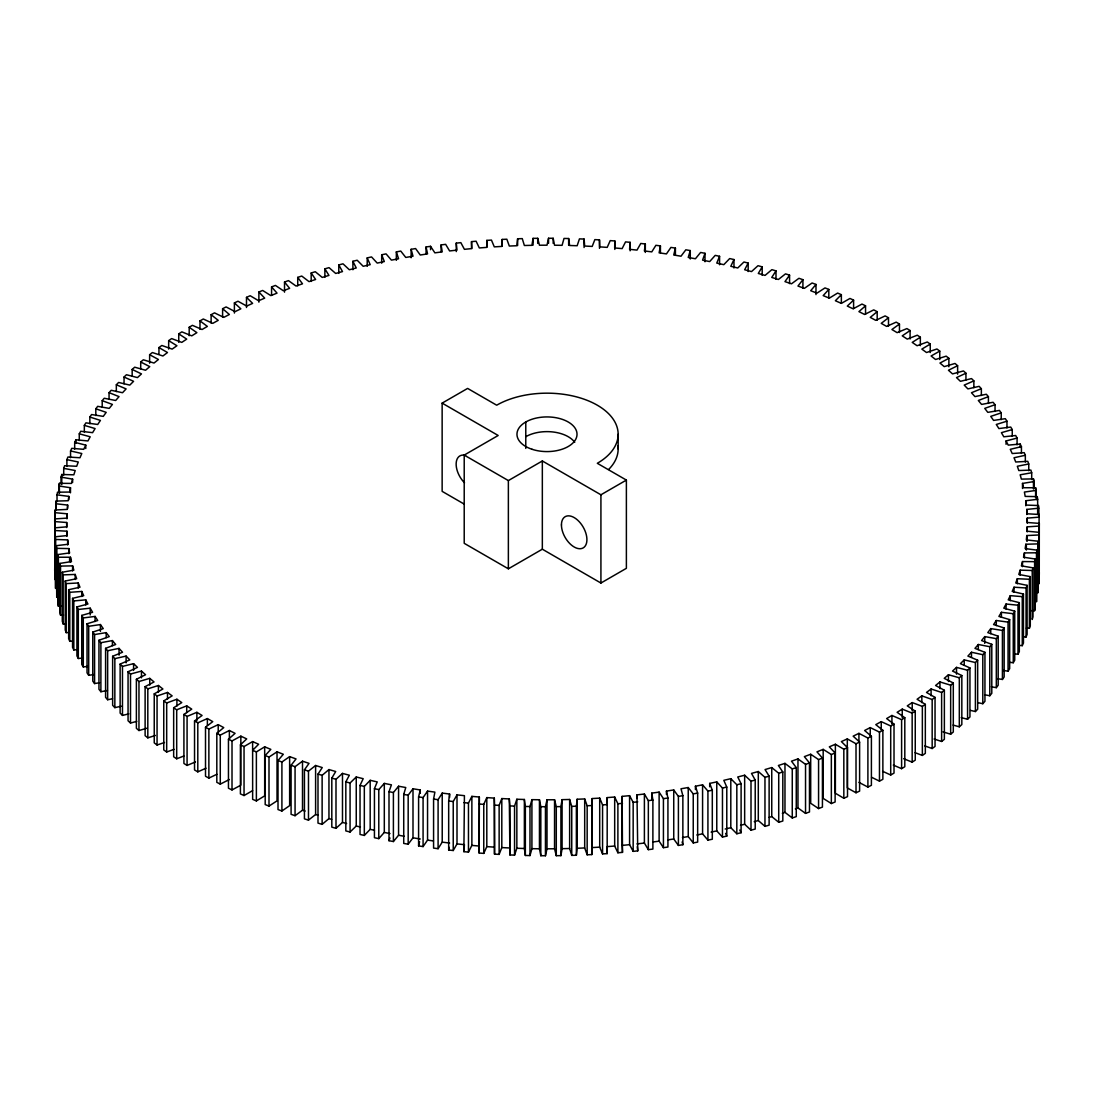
<?xml version="1.0" encoding="UTF-8"?>
<svg xmlns="http://www.w3.org/2000/svg" width="1094" height="1094" viewBox="0 0 1094 1094"><rect width="100%" height="100%" fill="white"/><g stroke="black" fill="none" stroke-linecap="round" stroke-linejoin="round"><path stroke-width="1.5" d="M614.828 249.418L614.828 240.967L610.233 240.612L607.197 247.381L599.703 246.861L599.485 239.887L594.862 239.613L592.196 246.423L584.688 246.041L584.087 239.066L579.451 238.875L577.153 245.74L569.632 245.494L568.648 238.533L564.012 238.437L562.084 245.329L554.549 245.22L553.181 238.287L548.545 238.26L547 245.193L539.451 245.22L537.715 238.314L533.079 238.369L531.916 245.329L524.368 245.494L522.262 238.615L517.626 238.765L516.847 245.74L509.312 246.041L506.837 239.203L502.214 239.436L501.804 246.423L494.297 246.861L491.438 240.078L486.83 240.393L486.803 247.381L479.322 247.955L476.109 241.227L471.514 241.624L471.514 248.379M614.828 240.967L614.678 247.955L622.13 248.598L625.536 241.897L630.117 242.335L629.583 249.323L636.995 250.102L640.769 243.47L645.323 243.989L644.393 250.95L651.778 251.866L655.908 245.302L660.42 245.904L659.121 252.851L666.451 253.904L670.923 247.408L675.408 248.106L673.74 255.011L681.001 256.201L685.829 249.801L690.273 250.567L688.235 257.446L695.428 258.758L700.598 252.454L705.001 253.302L702.58 260.14L709.691 261.575L715.216 255.367L719.565 256.297L716.775 263.093L723.818 264.666L729.671 258.553L733.965 259.551L730.806 266.293L737.753 267.989L743.934 261.999L748.173 263.08L744.658 269.753L751.51 271.585L758.005 265.692L762.19 266.854L758.306 273.459L765.048 275.414L771.872 269.644L776.002 270.888L771.749 277.425L778.395 279.49L785.519 273.856L789.567 275.155L784.972 281.623L791.495 283.811L798.935 278.3L802.914 279.681L797.964 286.054L804.364 288.351L812.09 282.99L815.987 284.44L810.695 290.717L816.972 293.137L824.999 287.913L828.814 289.431L823.18 295.612L829.32 298.142L837.621 293.069L841.354 294.655L835.378 300.741L841.382 303.38L849.956 298.457L853.594 300.112L847.303 306.074L853.156 308.823L861.99 304.064L865.545 305.787L858.927 311.626L864.629 314.484L873.723 309.875L877.183 311.667L870.25 317.383L875.788 320.351L885.128 315.906L888.492 317.752L881.244 323.359L886.632 326.409L896.205 322.142L899.459 324.056L891.925 329.513L897.121 332.658L906.926 328.569L910.085 330.538L902.249 335.858L907.282 339.113L917.305 335.202L920.341 337.225L912.232 342.395L917.087 345.731L927.315 341.998L930.242 344.077L921.845 349.109L926.509 352.528L936.943 348.986L939.76 351.119L931.09 355.988L935.575 359.502L946.187 356.152L948.881 358.326L939.965 363.044L944.245 366.627L955.035 363.468L957.619 365.697L948.443 370.251L952.532 373.902L963.486 370.948L965.947 373.218L956.525 377.594L960.423 381.327L971.527 378.579L973.865 380.89L964.211 385.102L967.889 388.903L979.157 386.346L981.359 388.698L971.472 392.732L974.959 396.602L986.35 394.25L988.415 396.643L978.323 400.5L981.591 404.424L993.106 402.277L995.048 404.712L984.75 408.377L987.8 412.356L999.424 410.428L1001.229 412.889L990.74 416.376L993.571 420.411L1005.304 418.687L1006.972 421.19L996.292 424.472L998.904 428.561L1010.719 427.057L1012.251 429.573L1001.407 432.663L1003.8 436.793L1015.683 435.508L1017.078 438.065L1006.07 440.95L1008.23 445.121L1020.182 444.055L1021.44 446.625L1010.282 449.319L1012.21 453.531L1024.216 452.67L1025.338 455.268L1014.029 457.757L1015.738 461.996L1027.786 461.353L1028.757 463.979L1017.324 466.263L1018.801 470.529L1030.876 470.105L1031.697 472.745L1020.155 474.81L1021.386 479.104L1033.474 478.912L1034.172 481.551L1022.507 483.411L1023.519 487.733L1035.608 487.746L1036.155 490.413L1024.408 492.054L1025.174 496.389L1037.262 496.635L1037.659 499.302L1025.83 500.737L1026.35 505.072L1038.425 505.537L1038.685 508.204L1026.774 509.421L1027.061 513.783L1039.109 514.453L1039.218 517.134L1027.239 518.132L1027.307 522.494L1039.3 523.383L1039.259 526.064L1027.239 526.843L1027.061 531.205L1039.013 532.313L1038.821 534.98L1026.774 535.554L1026.35 539.903L1038.233 541.229L1037.905 543.896L1025.83 544.251L1025.174 548.586L1036.975 550.132L1036.497 552.798L1024.408 552.921L1023.519 557.243L1035.225 558.993L1034.609 561.66L1022.507 561.564L1021.386 565.871L1032.996 567.841L1032.23 570.48L1020.155 570.165L1018.801 574.446L1030.288 576.62L1029.386 579.259L1017.324 578.726L1015.738 582.979L1027.102 585.358L1026.063 587.97L1014.029 587.218L1012.21 591.457L1023.451 594.042L1022.261 596.627L1010.282 595.656L1008.23 599.854L1019.321 602.644L1017.994 605.214L1006.07 604.025L1003.8 608.182L1014.726 611.163L1013.263 613.707L1001.407 612.312L998.904 616.428L1009.666 619.614L1008.066 622.117L996.292 620.503L993.571 624.565L1004.155 627.956L1002.419 630.431L990.74 628.612L987.8 632.619L998.193 636.188L996.319 638.636L984.75 636.599L981.591 640.564L991.793 644.311L989.783 646.732L978.323 644.489L974.959 648.386L984.942 652.325L982.795 654.704L971.472 652.243L967.889 656.085L977.667 660.202L975.397 662.54L964.211 659.887L960.423 663.648L969.954 667.942L967.561 670.239L956.525 667.381L952.532 671.073L961.831 675.545L959.315 677.788L948.443 674.738L944.245 678.362L953.298 682.984L950.659 685.186L939.965 681.945L935.575 685.487L944.368 690.273L941.619 692.434L931.09 688.988L926.509 692.447L935.042 697.398L932.17 699.504L921.845 695.866L917.087 699.244L925.333 704.345L922.351 706.396L912.232 702.58L907.282 705.876L915.254 711.127L912.164 713.124L902.249 709.117L897.121 712.317L904.806 717.705L901.606 719.647L891.925 715.462L886.632 718.567L894.017 724.105L890.707 725.978L881.244 721.63L875.788 724.638L882.872 730.3L879.467 732.105L870.25 727.592L864.629 730.491L871.398 736.276L867.898 738.04L858.927 733.349L853.156 736.153L859.611 742.06L856.014 743.756L847.303 738.901L841.382 741.595L847.508 747.626L843.83 749.24L835.378 744.248L829.32 746.833L835.119 752.959L831.344 754.518L823.18 749.363L816.972 751.838L822.428 758.074L818.572 759.564L810.695 754.258L804.364 756.624L809.478 762.942L809.478 811.967L805.54 813.389L805.54 764.364L797.964 758.921L791.495 761.178L796.268 767.591L796.268 816.616L792.261 817.956L792.261 768.932L784.972 763.366L778.395 765.485L782.812 771.995L782.812 821.006L778.723 822.278L778.723 773.267L771.749 767.564L765.048 769.561L769.123 776.138L769.123 825.163L764.966 826.367L764.966 777.342L758.306 771.516L751.51 773.403L755.216 780.049L755.216 829.061L751.004 830.182L751.004 781.171L744.658 775.222L737.753 776.986L741.103 783.701L741.103 832.712L736.823 833.765L736.823 784.74L730.806 778.682L723.818 780.323L726.785 787.092L726.785 836.103L722.464 837.074L722.464 788.049L716.775 781.895L709.691 783.4L712.303 790.21L712.303 839.235L707.927 840.124L707.927 791.099L702.58 784.836L695.428 786.217L697.657 793.082L697.657 842.106L693.24 842.913L693.24 793.888L688.235 787.53L681.001 788.774L682.861 795.68L682.861 844.705L678.403 845.43L678.403 796.405L673.74 789.964L666.451 791.085L667.928 798.005L667.928 847.029L663.429 847.672L663.429 798.661L659.121 792.124L651.778 793.109L652.886 800.07L652.886 849.081L648.345 849.655L648.345 800.63L644.393 794.025L636.995 794.873L637.734 850.872L633.166 851.351L633.166 802.326L629.583 795.666L622.13 796.377L622.486 852.376L617.891 852.773L617.891 803.748L614.678 797.02L607.197 797.608L607.17 804.582L602.562 804.897L599.703 798.114L592.196 798.565L591.786 854.564L587.163 854.797L584.688 847.959L584.688 798.935L577.153 799.249L576.374 806.21L576.374 855.234L571.738 855.385L569.632 848.506L569.632 799.482L562.084 799.659L560.921 806.606L560.921 855.631L556.285 855.686L554.549 848.78L554.549 799.755L547 799.796L545.455 806.716L545.455 855.74L540.819 855.713L539.451 848.78L539.451 799.755L531.916 799.659L529.988 806.551L529.988 855.563L525.352 855.467L524.368 848.506L524.368 799.482L516.847 799.249L514.549 806.1L514.549 855.125L509.913 854.934L509.312 798.935L501.804 798.565L499.137 805.375L499.137 854.387L494.515 854.113L494.297 798.114L486.803 797.608L483.767 804.364L483.767 853.388L479.172 853.033L479.322 797.02L471.87 796.377L468.464 803.078L468.464 852.103L463.883 851.665L464.417 795.666L457.005 794.873L453.231 801.519L453.231 850.53L448.677 850.011L448.677 800.986L449.607 794.025L442.222 793.109L438.092 799.673L438.092 848.698L433.58 848.096L433.58 799.071L434.879 792.124L427.549 791.085L423.077 797.567L423.077 846.592L418.592 845.894L418.592 796.883L420.26 789.964L412.999 788.774L408.171 795.188L408.171 844.199L403.727 843.433L403.727 794.408L405.765 787.53L398.572 786.217L393.402 792.535L393.402 841.546L388.999 840.698L388.999 791.687L391.42 784.836L384.309 783.4L378.784 789.608L378.784 838.633L374.435 837.703L374.435 788.678L377.225 781.895L370.182 780.323L364.329 786.422L364.329 835.447L360.035 834.449L360.035 785.424L363.194 778.682L356.247 776.986L350.066 782.989L350.066 832.001L345.827 830.92L345.827 781.895L349.342 775.222L342.49 773.403L335.995 779.284L335.995 828.308L331.81 827.146L331.81 778.121L335.694 771.516L328.952 769.561L322.128 775.331L322.128 824.356L317.998 823.112L317.998 774.101L322.251 767.564L315.605 765.485L308.481 771.133L308.481 820.144L304.433 818.845L304.433 769.82L309.028 763.366L302.505 761.178L295.065 766.675L295.065 815.7L291.086 814.319L291.086 765.294L296.036 758.921L289.637 756.624L281.91 761.998L278.013 760.535L283.305 754.258L277.028 751.838L269.001 757.062L265.186 755.544L270.82 749.363L264.68 746.833L256.379 751.906L252.646 750.32L258.622 744.248L252.618 741.595L244.044 746.532L240.406 744.864L246.697 738.901L240.844 736.153L232.01 740.925L228.455 739.202L235.073 733.349L229.371 730.491L220.277 735.1L216.817 733.308L223.75 727.592L218.212 724.638L208.872 729.069L205.508 727.223L212.756 721.63L207.368 718.567L197.795 722.833L194.541 720.932L202.075 715.462L196.879 712.317L187.074 716.406L183.915 714.437L191.751 709.117L186.718 705.876L176.695 709.787L173.659 707.763L181.768 702.58L176.913 699.244L166.685 702.977L163.758 700.898L172.155 695.866L167.491 692.447L157.057 695.989L154.24 693.856L162.91 688.988L158.425 685.487L147.813 688.837L145.119 686.649L154.035 681.945L149.755 678.362L138.965 681.507L136.381 679.278L145.557 674.738L141.468 671.073L130.514 674.027L128.053 671.757L137.475 667.381L133.577 663.648L122.473 666.41L120.135 664.085L129.789 659.887L126.111 656.085L114.843 658.629L112.641 656.277L122.528 652.243L119.041 648.386L107.65 650.725L105.585 648.332L115.677 644.489L112.409 640.564L100.894 642.698L98.952 640.263L109.25 636.599L106.2 632.619L94.576 634.547L92.771 632.086L103.26 628.612L100.429 624.565L88.696 626.288L87.028 623.785L97.708 620.503L95.096 616.428L83.281 617.932L81.749 615.402L92.593 612.312L90.2 608.182L78.317 609.467L76.922 606.924L87.93 604.025L85.77 599.854L73.818 600.934L72.56 598.35L83.718 595.656L81.79 591.457L69.784 592.305L68.662 589.707L79.971 587.218L78.262 582.979L66.214 583.622L65.243 580.996L76.676 578.726L75.199 574.446L63.124 574.87L62.303 572.23L73.845 570.165L72.614 565.871L60.526 566.077L59.828 563.424L71.493 561.564L70.481 557.243L58.392 557.229L57.845 554.562L69.592 552.921L68.826 548.586L56.738 548.354L56.341 545.674L68.17 544.251L67.65 539.903L55.575 539.451L55.315 536.771L67.226 535.554L66.939 531.205L54.891 530.522L54.782 527.841L66.761 526.843L66.693 522.494L54.7 521.592L54.741 518.912L66.761 518.132L66.939 513.783L54.987 512.676L55.179 509.995L67.226 509.421L67.65 505.072L55.767 503.746L56.095 501.079L68.17 500.737L68.826 496.389L57.025 494.857L57.503 492.191L69.592 492.054L70.481 487.733L58.775 485.982L59.391 483.329L71.493 483.411L72.614 479.104L61.004 477.148L61.77 474.509L73.845 474.81L75.199 470.529L63.712 468.355L64.614 465.729L76.676 466.263L78.262 461.996L66.898 459.617L67.937 457.005L79.971 457.757L81.79 453.531L70.549 450.947L71.739 448.349L83.718 449.319L85.77 445.121L74.679 442.332L76.006 439.774L87.93 440.95L90.2 436.793L79.274 433.812L80.737 431.268L92.593 432.663L95.096 428.561L84.334 425.375L85.934 422.858L97.708 424.472L100.429 420.411L89.845 417.033L91.581 414.544L103.26 416.376L106.2 412.356L95.807 408.787L97.681 406.339L109.25 408.377L112.409 404.424L102.207 400.664L104.217 398.243L115.677 400.5L119.041 396.602L109.058 392.664L111.205 390.284L122.528 392.732L126.111 388.903L116.333 384.773L118.603 382.449L129.789 385.102L133.577 381.327L124.046 377.033L126.439 374.736L137.475 377.594L141.468 373.902L132.169 369.444L134.685 367.187L145.557 370.251L149.755 366.627L140.702 361.991L143.341 359.789L154.035 363.044L158.425 359.502L149.632 354.702L152.381 352.541L162.91 355.988L167.491 352.528L158.958 347.577L161.83 345.472L172.155 349.109L176.913 345.731L168.667 340.631L171.649 338.579L181.768 342.395L186.718 339.113L178.746 333.861L181.836 331.865L191.751 335.858L196.879 332.658L189.194 327.27L192.394 325.328L202.075 329.513L207.368 326.409L199.983 320.884L203.293 318.997L212.756 323.359L218.212 320.351L211.128 314.689L214.533 312.87L223.75 317.383L229.371 314.484L222.602 308.699L226.102 306.935L235.073 311.626L240.844 308.823L234.389 302.915L237.986 301.233L246.697 306.074L252.618 303.38L246.492 297.363L250.17 295.736L258.622 300.741L264.68 298.142L258.881 292.016L262.656 290.457L270.82 295.612L277.028 293.137L271.572 286.915L275.428 285.425L283.305 290.717L289.637 288.351L284.522 282.033L288.46 280.611L296.036 286.054L302.505 283.811L297.732 277.384L301.739 276.044L309.028 281.623L315.605 279.49L311.188 272.994L315.277 271.722L322.251 277.425L328.952 275.414L324.877 268.837L329.034 267.633L335.694 273.459L342.49 271.585L338.784 264.939L342.996 263.818L349.342 269.753L356.247 267.989L352.897 261.288L357.177 260.235L363.194 266.293L370.182 264.666L367.215 257.897L371.536 256.926L377.225 263.093L384.309 261.575L381.697 254.765L386.073 253.876L391.42 260.14L398.572 258.758L396.343 251.893L400.76 251.087L405.765 257.446L412.999 256.201L411.139 249.295L415.597 248.57L420.26 255.011L427.549 253.904L426.072 246.97L430.571 246.328L434.879 252.851L442.222 251.866L441.114 244.919L445.655 244.345L449.607 250.95L457.005 250.102L456.266 243.128L460.834 242.649L464.417 249.323L471.87 248.598L471.514 241.624M599.703 798.114L599.703 847.139L602.562 853.922L607.17 853.607L607.197 846.619L614.678 846.045L617.891 852.773M54.7 570.617L54.741 567.936M1039.3 572.408L1039.259 575.088L1039.3 523.383M479.172 853.033L479.322 797.02M591.786 854.564L592.196 798.565M54.987 561.687L55.179 509.995M463.883 851.665L464.417 844.677L457.005 843.898L453.231 850.53M576.374 855.234L577.153 848.26L577.153 799.249M448.677 850.011L449.046 847.235M560.921 855.631L562.084 848.67L562.084 799.659M545.455 855.74L547 848.807L547 799.796M1031.587 610.657L1034.609 610.671L1035.225 608.018L1035.225 558.993M418.592 845.894L419.59 841.751M529.988 855.563L531.916 848.67L531.916 799.659M514.549 855.125L516.847 848.26L516.847 799.249M1026.363 628.147L1029.386 628.271L1030.288 625.645L1030.288 576.62M388.999 840.698L389.97 837.963M499.137 854.387L501.804 847.576L501.804 798.565M1023.054 636.804L1026.063 636.995L1027.102 634.383L1027.102 585.358M483.767 853.388L486.803 846.619L486.803 797.608M1019.266 645.405L1022.261 645.651L1023.451 643.053L1023.451 594.042M468.464 852.103L471.87 845.402L471.87 796.377M1015.013 653.938L1017.994 654.226L1019.321 651.668L1019.321 602.644M1009.871 662.335L1013.263 662.732L1014.726 660.188L1014.726 611.163M438.092 848.698L442.222 842.134L442.222 793.109M1003.02 670.458L1008.066 671.142L1009.666 668.625L1009.666 619.614M423.077 846.592L427.549 840.096L427.549 791.085M997.413 678.677L1002.419 679.456L1004.155 676.967L1004.155 627.956M408.171 844.199L412.999 837.799L412.999 788.774M991.355 686.786L996.319 687.661L998.193 685.213L998.193 636.188M393.402 841.546L398.572 835.242L398.572 786.217M984.874 694.786L989.783 695.757L991.793 693.336L991.793 644.311M378.784 838.633L384.309 832.425L384.309 783.4M977.954 702.663L982.795 703.716L984.942 701.336L984.942 652.325M364.329 835.447L370.182 829.334L370.182 780.323M970.597 710.416L975.397 711.551L977.667 709.227L977.667 660.202M350.066 832.001L356.247 826.011L356.247 776.986M961.257 717.623L967.561 719.264L969.954 716.967L969.954 667.942M335.995 828.308L342.49 822.414L342.49 773.403M953.106 725.062L959.315 726.813L961.831 724.556L961.831 675.545M322.128 824.356L328.952 818.586L328.952 769.561M943.014 731.886L950.659 734.211L953.298 732.009L953.298 682.984M308.481 820.144L315.605 814.51L315.605 765.485M934.098 738.997L941.619 741.459L944.368 739.298L944.368 690.273M295.065 815.7L302.505 810.189L302.505 761.178M924.799 745.93L932.17 748.528L935.042 746.423L935.042 697.398M278.013 760.535L278.013 809.56L281.91 811.01L289.637 805.649L289.637 756.624M915.117 752.699L922.351 755.421L925.333 753.369L925.333 704.345M265.186 755.544L265.186 804.569L269.001 806.087L277.028 800.863L277.028 751.838M903.658 758.703L912.164 762.135L915.254 760.139L915.254 711.127M252.618 741.595L252.646 799.345L256.379 800.931L264.68 795.858L264.68 746.833M893.306 765.089L901.606 768.672L904.806 766.73L904.806 717.705M442.14 403.125L467.617 388.411L496.69 405.204A71.151 41.08 0 0 1 597.31 405.204A71.151 41.08 0 0 1 597.31 463.295L626.383 480.088L626.383 568.319L600.921 583.034L542.337 549.202L508.368 568.812L464.212 543.321L464.212 455.09L498.18 435.48L442.14 403.125L442.14 491.356L464.266 504.129M464.212 455.09L508.368 480.581L542.337 460.971L600.921 494.789L626.383 480.088M240.406 744.864L240.406 793.888L244.044 795.543L252.618 790.62M882.598 771.27L890.707 775.003L894.017 773.116L894.017 724.105M228.455 739.202L228.455 788.213L232.01 789.936L240.844 785.177L240.844 736.153M871.562 777.26L879.467 781.13L882.872 779.311L882.872 730.3M216.817 733.308L216.817 782.333L220.277 784.124L229.371 779.516M858.927 782.374L867.898 787.065L871.398 785.301L871.398 736.276M205.508 727.223L205.508 776.248L208.872 778.094L216.872 774.292M847.303 738.901L847.303 787.926L856.014 792.767L859.611 791.085L859.611 742.06M194.541 720.932L194.541 769.944L197.795 771.858L206 768.207M835.378 744.248L835.378 793.259L843.83 798.264L847.508 796.637L847.508 747.626M183.915 714.437L183.915 763.462L187.074 765.431L195.47 761.916M823.18 749.363L823.18 798.388L831.344 803.543L835.119 801.984L835.119 752.959M173.659 707.763L173.659 756.774L176.695 758.798L183.86 756.009M810.695 754.258L810.695 803.283L818.572 808.575L822.428 807.085L822.428 758.074M163.758 700.898L163.758 749.923L166.685 752.002L174.001 749.335M805.54 764.364L809.478 762.942M795.379 808.849L797.964 807.946L805.54 813.389M154.24 693.856L154.24 742.881L157.057 745.014L164.51 742.484M792.261 768.932L796.268 767.591M782.333 813.239L784.972 812.377L792.261 817.956M145.119 686.649L145.119 735.674L147.813 737.848L155.389 735.455M778.723 773.267L782.812 771.995M769.068 817.382L771.749 816.575L778.723 822.278M136.381 679.278L136.381 728.303L138.965 730.532L146.664 728.276M764.966 777.342L769.123 776.138M754.217 821.662L758.306 820.541L764.966 826.367M128.053 671.757L128.053 720.782L130.514 723.052L136.764 721.37M751.004 781.171L755.216 780.049M740.515 825.3L744.658 824.247L751.004 830.182M120.135 664.085L120.135 713.11L122.473 715.421L128.819 713.849M736.823 784.74L741.103 783.701M725.213 829.006L730.806 827.707L736.823 833.765M112.641 656.277L112.641 705.302L114.843 707.654L121.284 706.191M722.464 788.049L726.785 787.092M711.114 832.11L716.775 830.907L722.464 837.074M105.585 648.332L105.585 697.357L107.65 699.75L112.532 698.751M707.927 791.099L712.303 790.21M696.851 834.968L702.58 833.86L707.927 840.124M98.952 640.263L98.952 689.288L100.894 691.723L107.472 690.492M693.24 793.888L697.657 793.082M682.451 837.553L688.235 836.554L693.24 842.913M92.771 632.086L92.771 681.111L94.576 683.572L99.554 682.738M678.403 796.405L682.861 795.68M667.901 839.877L673.74 838.989L678.403 845.43M87.028 623.785L87.028 672.81L88.696 675.313L93.728 674.574M663.429 798.661L667.928 798.005M653.241 841.942L659.121 841.149L663.429 847.672M81.749 615.402L81.749 664.427L83.281 666.943L88.34 666.301M648.345 800.63L652.886 800.07M636.995 843.898L644.393 843.05L648.345 849.655M76.922 606.924L76.922 655.935L78.317 658.492L83.417 657.945M633.166 802.326L637.734 801.847M622.486 852.376L622.13 845.402L629.583 844.677L633.166 851.351M72.56 598.35L72.56 647.374L73.818 649.945L76.799 649.686M617.891 803.748L622.486 803.352M68.662 589.707L68.662 638.732L69.784 641.33L72.778 641.111M592.196 847.576L599.703 847.139M65.243 580.996L65.243 630.021L66.214 632.647L69.237 632.482M584.688 798.935L587.163 805.772L591.786 805.54M577.153 848.26L584.688 847.959M62.303 572.23L62.303 621.255L63.124 623.895L66.146 623.785M569.632 799.482L571.738 806.36L576.374 806.21M562.084 848.67L569.632 848.506M59.828 563.424L59.828 612.449L60.526 615.088L63.548 615.047M554.549 799.755L556.285 806.661L560.921 806.606M547 848.807L554.549 848.78M57.845 554.562L57.845 603.587L58.392 606.254L61.414 606.254M539.451 799.755L540.819 806.702L545.455 806.716M531.916 848.67L539.451 848.78M524.368 799.482L525.352 806.442L529.988 806.551M516.847 848.26L524.368 848.506M509.312 798.935L509.913 805.909L514.549 806.1M501.804 847.576L509.312 847.959M494.297 798.114L494.515 805.102L499.137 805.375M486.803 846.619L494.297 847.139M479.172 804.008L483.767 804.364M471.87 845.402L479.322 846.045M463.883 802.64L468.464 803.078M448.677 800.986L453.231 801.519M442.222 842.134L449.607 843.05M433.58 799.071L438.092 799.673M427.549 840.096L433.415 840.944M418.592 796.883L423.077 797.567M412.999 837.799L420.26 838.989M403.727 794.408L408.171 795.188M398.572 835.242L404.329 836.295M388.999 791.687L393.402 792.535M384.309 832.425L389.997 833.573M374.435 788.678L378.784 789.608M370.182 829.334L374.408 830.278M360.035 785.424L364.329 786.422M356.247 826.011L360.418 827.023M345.827 781.895L350.066 782.989M342.49 822.414L346.607 823.509M331.81 778.121L335.995 779.284M328.952 818.586L331.646 819.365M317.998 774.101L322.128 775.331M315.605 814.51L318.272 815.345M304.433 769.82L308.481 771.133M302.505 810.189L305.117 811.064M291.086 765.294L295.065 766.675M739.763 830.031L741.103 832.712M725.596 833.396L726.785 836.103M682.123 841.942L682.861 844.705M637.296 846.688L637.734 850.872M1039.109 563.478L1039.218 566.159M1039.109 514.453L1038.821 584.005L1038.821 534.98M1038.685 508.204L1038.685 514.973M1038.425 505.537L1038.425 513.989M1038.233 541.229L1037.905 592.921L1037.905 543.896M1037.659 499.302L1037.659 514.508M1037.262 496.635L1037.262 500.013M1036.975 550.132L1036.497 601.809L1036.497 552.798M1036.155 490.413L1036.155 497.168M1035.608 487.746L1035.608 497.893M1034.609 561.66L1034.609 610.671M1034.172 481.551L1034.172 488.321M1033.474 478.912L1033.474 489.045M1032.996 567.841L1032.996 616.852L1032.23 619.491L1032.23 570.48M1031.697 472.745L1031.697 479.5M1029.386 579.259L1029.386 628.271M1028.757 463.979L1028.757 470.735M1027.239 518.132L1027.239 523.206M1027.239 526.843L1027.239 531.916M1027.061 536.265L1027.061 541.339M1026.774 509.421L1026.774 514.495M1026.774 535.554L1026.774 540.627M1026.35 544.976L1026.35 550.05M1026.063 587.97L1026.063 636.995M1025.83 500.737L1025.83 505.797M1025.83 544.251L1025.83 549.311M1025.338 455.268L1025.338 462.037M1024.408 552.921L1024.408 557.995M1022.507 483.411L1022.507 488.485M1022.507 561.564L1022.507 566.637M1022.261 596.627L1022.261 645.651M1021.44 446.625L1021.44 453.395M1020.182 444.055L1020.182 447.432M1020.155 570.165L1020.155 575.239M1017.994 605.214L1017.994 654.226M1017.324 578.726L1017.324 583.799M1017.078 438.065L1017.078 444.82M1014.029 587.218L1014.029 592.292M1013.263 613.707L1013.263 662.732M1012.251 429.573L1012.251 436.342M1010.282 595.656L1010.282 600.729M1008.066 622.117L1008.066 671.142M1006.972 421.19L1006.972 427.945M1006.07 440.95L1006.07 444.328M1006.07 604.025L1006.07 609.098M1002.419 630.431L1002.419 679.456M1001.407 612.312L1001.407 617.385M1001.229 412.889L1001.229 419.658M996.292 620.503L996.292 625.577M996.319 638.636L996.319 687.661M995.048 404.712L995.048 411.467M990.74 628.612L990.74 633.686M989.783 646.732L989.783 695.757M988.415 396.643L988.415 403.412M984.75 636.599L984.75 643.368M982.795 654.704L982.795 703.716M981.359 388.698L981.359 395.467M978.323 644.489L978.323 649.562M975.397 662.54L975.397 711.551M973.865 380.89L973.865 387.659M971.472 652.243L971.472 657.316M967.561 670.239L967.561 719.264M965.947 373.218L965.947 379.987M964.211 659.887L964.211 664.947M959.315 677.788L959.315 726.813M957.619 365.697L957.619 374.148M956.525 667.381L956.525 674.136M950.659 685.186L950.659 734.211M948.881 358.326L948.881 366.777M948.443 674.738L948.443 681.494M941.619 692.434L941.619 741.459M939.965 681.945L939.965 688.7M939.76 351.119L939.76 359.57M932.17 699.504L932.17 748.528M931.09 688.988L931.09 695.743M930.242 344.077L930.242 352.528M922.351 706.396L922.351 755.421M921.845 695.866L921.845 702.635M920.341 337.225L920.341 345.677M912.232 702.58L912.232 711.032M912.164 713.124L912.164 762.135M910.085 330.538L910.085 338.99M902.249 709.117L902.249 717.568M901.606 719.647L901.606 768.672M899.459 324.056L899.459 332.508M891.925 715.462L891.925 723.913M890.707 725.978L890.707 775.003M888.492 317.752L888.492 326.203M881.244 721.63L881.244 730.081M879.467 732.105L879.467 781.13M877.183 311.667L877.183 320.118M870.25 727.592L870.25 736.043M867.898 738.04L867.898 787.065M865.545 305.787L865.545 314.238M858.927 733.349L858.927 741.8M856.014 743.756L856.014 792.767M853.594 300.112L853.594 308.563M843.83 749.24L843.83 798.264M841.354 294.655L841.354 303.12M831.344 754.518L831.344 803.543M828.814 289.431L828.814 297.883M818.572 759.564L818.572 808.575M815.987 284.44L815.987 294.587M802.914 279.681L802.914 288.132M797.964 758.921L797.964 807.946M789.567 275.155L789.567 283.606M784.972 763.366L784.972 812.377M776.002 270.888L776.002 279.339M771.749 767.564L771.749 816.575M762.19 266.854L762.19 275.305M758.306 771.516L758.306 820.541M748.173 263.08L748.173 271.531M744.658 775.222L744.658 824.247M733.965 259.551L733.965 268.003M730.806 778.682L730.806 827.707M719.565 256.297L719.565 264.748M716.775 781.895L716.775 830.907M709.691 783.4L709.691 786.777M705.001 253.302L705.001 261.753M702.58 784.836L702.58 833.86M695.428 786.217L695.428 789.594M690.273 250.567L690.273 259.018M688.235 787.53L688.235 836.554M675.408 248.106L675.408 254.861M673.74 789.964L673.74 838.989M666.451 791.085L666.451 794.463M660.42 245.904L660.42 252.673M659.121 792.124L659.121 841.149M651.778 793.109L651.778 799.878M645.323 243.989L645.323 252.44M644.393 794.025L644.393 843.05M636.995 794.873L636.995 798.264M630.117 242.335L630.117 250.799M629.583 795.666L629.583 844.677M622.13 796.377L622.13 845.402M618.151 434.25L618.151 448.964M614.678 797.02L614.678 846.045M607.197 797.608L607.17 853.607M602.562 804.897L602.562 853.922M600.921 494.789L600.921 583.034M599.485 239.887L599.485 248.338M587.163 805.772L587.163 854.797M584.087 239.066L584.087 247.517M571.738 806.36L571.738 855.385M568.648 238.533L568.648 245.302M556.285 806.661L556.285 855.686M553.181 238.287L553.181 243.36M548.545 238.26L548.545 243.333M542.337 460.971L542.337 549.202M540.819 806.702L540.819 855.713M537.715 238.314L537.715 243.388M533.079 238.369L533.079 245.138M525.776 421.997L525.776 448.403M525.352 806.442L525.352 855.467M517.626 238.765L517.626 245.535M509.913 805.909L509.913 854.934M508.368 480.581L508.368 568.812M502.214 239.436L502.214 246.205M494.515 805.102L494.515 854.113M486.83 240.393L486.83 247.148M457.005 794.873L457.005 843.898M456.266 243.128L456.266 251.579M449.607 794.025L449.607 797.417M441.114 244.919L441.114 251.675M430.571 246.328L430.571 249.705M426.072 246.97L426.072 253.726M420.26 789.964L420.26 793.341M411.139 249.295L411.139 257.746M396.343 251.893L396.343 260.345M381.697 254.765L381.697 263.216M367.215 257.897L367.215 266.348M352.897 261.288L352.897 269.739M338.784 264.939L338.784 273.391M324.877 268.837L324.877 277.288M311.188 272.994L311.188 281.445M297.732 277.384L297.732 285.835M284.522 282.033L284.522 292.166M281.91 761.998L281.91 811.01M271.572 286.915L271.572 295.366M269.001 757.062L269.001 806.087M258.881 292.016L258.881 302.163M256.379 751.906L256.379 800.931M246.492 297.363L246.492 307.496M244.044 746.532L244.044 795.543M234.389 302.915L234.389 313.062M232.01 740.925L232.01 789.936M229.371 730.491L229.371 738.942M222.602 308.699L222.602 317.151M220.277 735.1L220.277 784.124M218.212 724.638L218.212 733.089M211.128 314.689L211.128 323.14M208.872 729.069L208.872 778.094M207.368 718.567L207.368 725.336M199.983 320.884L199.983 329.335M197.795 722.833L197.795 771.858M196.879 712.317L196.879 720.768M189.194 327.27L189.194 335.721M187.074 716.406L187.074 765.431M186.718 705.876L186.718 712.632M178.746 333.861L178.746 342.313M176.913 699.244L176.913 706.013M176.695 709.787L176.695 758.798M168.667 340.631L168.667 349.082M167.491 692.447L167.491 699.216M166.685 702.977L166.685 752.002M158.958 347.577L158.958 354.347M158.425 685.487L158.425 692.242M157.057 695.989L157.057 745.014M149.755 678.362L149.755 685.117M149.632 354.702L149.632 363.153M147.813 688.837L147.813 737.848M141.468 671.073L141.468 677.842M140.702 361.991L140.702 368.76M138.965 681.507L138.965 730.532M133.577 663.648L133.577 670.403M132.169 369.444L132.169 376.199M130.514 674.027L130.514 723.052M126.111 656.085L126.111 662.841M124.046 377.033L124.046 383.803M122.473 666.41L122.473 715.421M119.041 648.386L119.041 655.142M116.333 384.773L116.333 391.543M114.843 658.629L114.843 707.654M112.409 640.564L112.409 645.624M109.058 392.664L109.058 399.419M107.65 650.725L107.65 699.75M106.2 632.619L106.2 637.693M102.207 400.664L102.207 407.419M100.894 642.698L100.894 691.723M100.429 624.565L100.429 631.334M95.807 408.787L95.807 415.556M95.096 616.428L95.096 621.488M94.576 634.547L94.576 683.572M90.2 608.182L90.2 614.937M89.845 417.033L89.845 423.788M88.696 626.288L88.696 675.313M85.77 445.121L85.77 448.499M85.77 599.854L85.77 604.927M84.334 425.375L84.334 432.13M83.281 617.932L83.281 666.943M81.79 591.457L81.79 596.517M79.274 433.812L79.274 440.567M78.262 582.979L78.262 588.052M78.317 609.467L78.317 658.492M76.006 439.774L76.006 443.152M75.199 574.446L75.199 579.519M74.679 442.332L74.679 449.101M73.818 600.934L73.818 649.945M72.614 479.104L72.614 482.495M72.614 565.871L72.614 570.945M70.549 450.947L70.549 457.702M70.481 487.733L70.481 492.806M70.481 557.243L70.481 562.316M69.784 592.305L69.784 641.33M69.592 557.995L69.592 561.372M68.826 496.389L68.826 499.78M68.826 548.586L68.826 553.66M67.65 505.072L67.65 508.464M67.65 539.903L67.65 544.976M66.939 513.783L66.939 518.857M66.939 531.205L66.939 536.265M66.898 459.617L66.898 466.372M66.693 522.494L66.693 527.554M66.214 583.622L66.214 632.647M63.712 468.355L63.712 475.111M63.124 574.87L63.124 623.895M61.77 474.509L61.77 484.642M61.004 477.148L61.004 483.904M60.526 566.077L60.526 615.088M59.391 483.329L59.391 493.462M58.775 485.982L58.775 492.738M58.392 557.229L58.392 606.254M57.025 494.857L57.025 501.613M56.738 548.354L56.738 597.365L56.341 545.674M56.095 501.079L56.095 509.531M55.767 503.746L55.767 510.515M55.575 539.451L55.575 588.463L55.315 536.771M54.987 512.676L54.891 579.547L54.741 518.912M464.526 482.81A18.01 10.393 60 0 1 456.157 463.528A18.01 10.393 60 0 1 465.593 455.405M525.776 436.697A30.017 17.326 0 0 1 574.733 442.332M617.946 445.901A71.151 41.08 0 0 1 608.62 469.49M561.441 524.942A18.01 10.393 60 0 0 580.545 548.709A18.01 10.393 60 0 0 580.545 523.233A18.01 10.393 60 0 0 561.441 524.942M531.985 449.265A30.017 17.326 0 0 0 577.017 434.25A30.017 17.326 0 0 0 531.985 419.248A30.017 17.326 0 0 0 531.985 449.265"/></g></svg>
